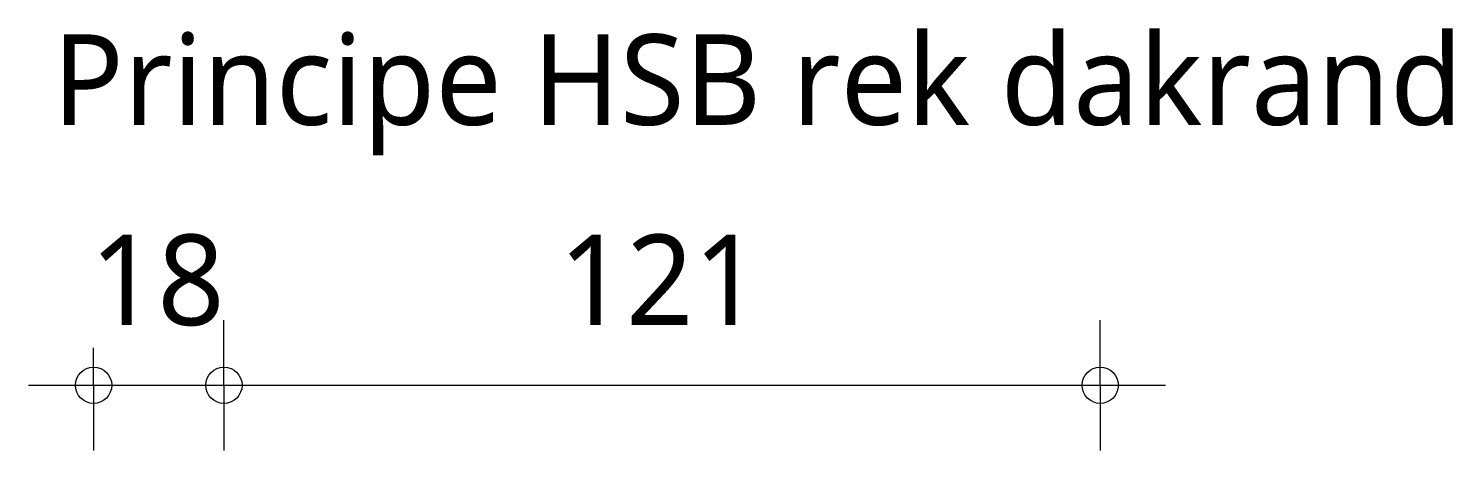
# Model space of a CAD drawing. Header units: millimetres. Extents: x 6732 to 10947, y 894 to 9086.
# Drawn here: x 9502.8 to 9699.5, y 2635.1 to 2693.4 of the extents above; entities that cross this region are included whole.
import ezdxf

# ---------------------------------------------------------------- set-up
doc = ezdxf.new("R2010")
doc.units = ezdxf.units.MM
for name, color, linetype, lineweight in [('A-ANNO-DIMS', 211, 'Continuous', 13), ('A-ANNO-DIMS-5', 211, 'Continuous', 13), ('G-ANNO-TEXT', 231, 'Continuous', 13)]:
    doc.layers.add(name, color=color, linetype=linetype, lineweight=lineweight)
doc.styles.add('Segoe UI_2', font='segoeui.ttf', dxfattribs={"height": 12.5})
doc.dimstyles.new('2_5_mm_1', dxfattribs={"dimscale": 304.8, "dimtxt": 13.092049, "dimasz": 0.016404, "dimexe": 0.029528, "dimexo": 0.0625, "dimgap": 0.014764, "dimtad": 1, "dimdec": 0, "dimzin": 0, "dimdsep": 46, "dimtxsty": 'Segoe UI_2', "dimblk1": 'DOTBLANK', "dimblk2": 'DOTBLANK', "dimsah": 1, "dimcen": 0.09, "dimdle": 0.029528, "dimazin": 0, "dimtfac": 1, "dimtdec": 4, "dimtix": 1, "dimtmove": 0, "dimatfit": 3, "dimfxl": 0.029528, "dimfxlon": 1, "dimtvp": 1, "dimtfill": 1, "dimtolj": 1, "dimtzin": 0, "dimarcsym": 2})

# ---------------------------------------------------------------- blocks, each defined once
blk = doc.blocks.new('DIMBLOCK196-Details Strandbaak Patio Woning')
at = {"layer": 'A-ANNO-DIMS-5'}
for p, q in [((9511.82, 2644.12), (9511.82, 2653.12)), ((9529.82, 2644.12), (9529.82, 2653.12)), ((9502.82, 2644.12), (9529.82, 2644.12)), ((9511.82, 2644.12), (9511.82, 2635.12)), ((9529.82, 2644.12), (9529.82, 2635.12))]:
    blk.add_line(p, q, dxfattribs=at)
for centre in [(9511.82, 2644.12), (9529.82, 2644.12)]:
    blk.add_circle(centre, 2.5, dxfattribs=at)
at = {"layer": 'A-ANNO-DIMS-5', "color": 0, "insert": (9511.3, 2664.92), "char_height": 12.5, "width": 22.8516, "attachment_point": 1, "line_spacing_factor": 1.142579, "style": 'Segoe UI_2', "bg_fill": 3, "box_fill_scale": 1.25, "bg_fill_color": 9, "bg_fill_true_color": 13158600, "bg_fill_transparency": 0}
blk.add_mtext('18', dxfattribs=at)
blk = doc.blocks.new('_DotBlank')
at = {"color": 0, "linetype": 'ByBlock', "lineweight": -2}
blk.add_line((-0.5, 0), (-1, 0), dxfattribs=at)
blk.add_circle((0, 0), 0.5, dxfattribs=at)
blk = doc.blocks.new('DIMBLOCK197-Details Strandbaak Patio Woning')
at = {"layer": 'A-ANNO-DIMS-5'}
for p, q in [((9529.82, 2644.12), (9529.82, 2653.12)), ((9650.82, 2644.12), (9650.82, 2653.12)), ((9529.82, 2644.12), (9659.82, 2644.12)), ((9529.82, 2644.12), (9529.82, 2635.12)), ((9650.82, 2644.12), (9650.82, 2635.12))]:
    blk.add_line(p, q, dxfattribs=at)
for centre in [(9529.82, 2644.12), (9650.82, 2644.12)]:
    blk.add_circle(centre, 2.5, dxfattribs=at)
at = {"layer": 'A-ANNO-DIMS-5', "color": 0, "insert": (9576.04, 2664.92), "char_height": 12.5, "width": 34.2774, "attachment_point": 1, "line_spacing_factor": 1.142579, "style": 'Segoe UI_2', "bg_fill": 3, "box_fill_scale": 1.25, "bg_fill_color": 9, "bg_fill_true_color": 13158600, "bg_fill_transparency": 0}
blk.add_mtext('121', dxfattribs=at)

msp = doc.modelspace()

# ---------------------------------------------------------------- texts
at = {"layer": 'G-ANNO-TEXT', "color": 7, "insert": (9506.14, 2692.56), "char_height": 12.5, "width": 236.4978, "attachment_point": 1, "style": 'Segoe UI_2'}
msp.add_mtext('Principe HSB rek dakrand', dxfattribs=at)

# ---------------------------------------------------------------- dimensions: what is measured, and where the dimension line sits
at = {"layer": 'A-ANNO-DIMS'}
dim = msp.add_linear_dim(base=(9529.82, 2644.12), p1=(9511.82, 2653.12), p2=(9529.82, 2653.12), dimstyle='2_5_mm_1', override={"dimpost": '<>', "dimfxl": 18}, dxfattribs=at)
dim.commit()
dim.dimension.update_dxf_attribs({"geometry": 'DIMBLOCK196-Details Strandbaak Patio Woning', "text_midpoint": (9520.82, 2655.11)})

# ---------------------------------------------------------------- next in the draw order: dimensions: what is measured, and where the dimension line sits
dim = msp.add_linear_dim(base=(9650.82, 2644.12), p1=(9529.82, 2653.12), p2=(9650.82, 2653.12), dimstyle='2_5_mm_1', override={"dimpost": '<>', "dimfxl": 121}, dxfattribs=at)
dim.commit()
dim.dimension.update_dxf_attribs({"geometry": 'DIMBLOCK197-Details Strandbaak Patio Woning', "text_midpoint": (9590.32, 2655.01)})

doc.saveas('drawing.dxf')
